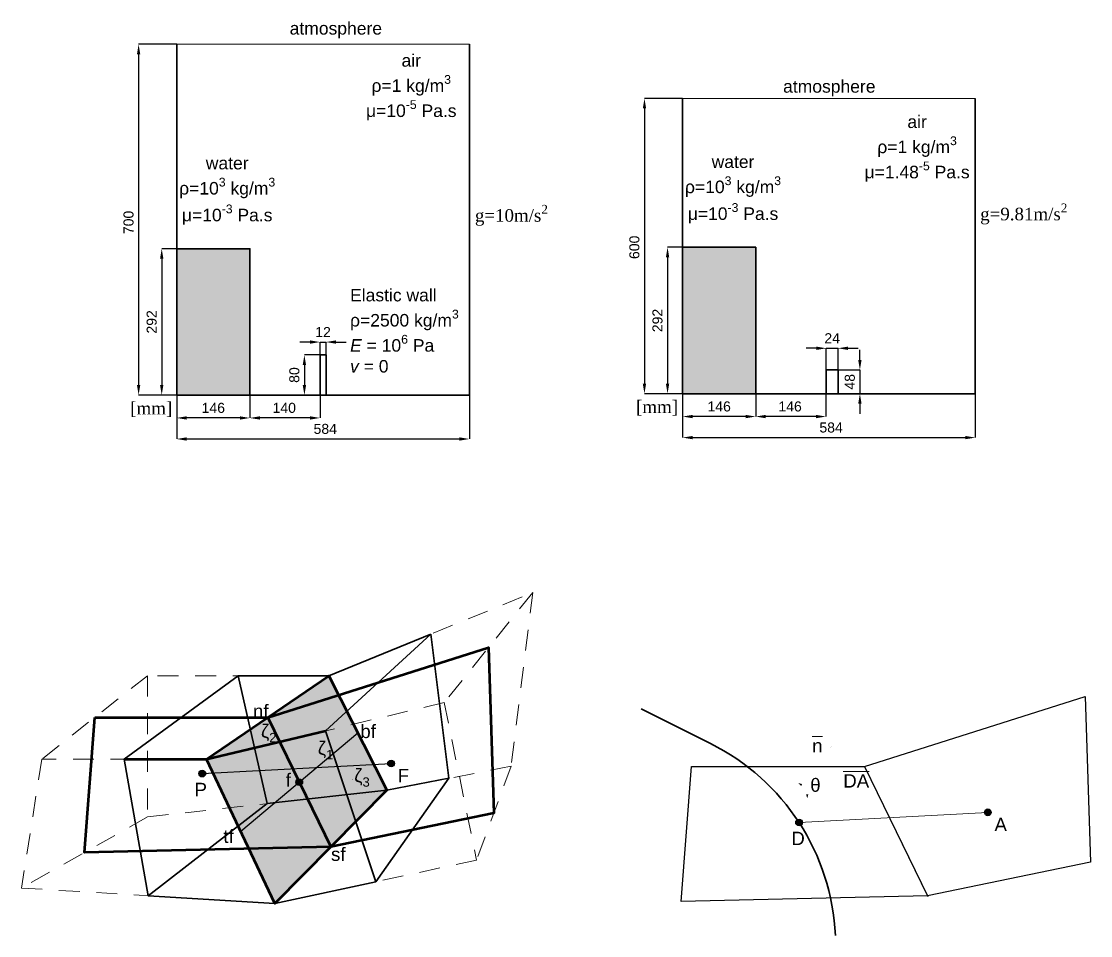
# Model space of a CAD drawing. Header units: millimetres. Extents: x -488.3 to -450.2, y 115.5 to 173.2.
# Drawn here: x -471.73 to -465.33, y 167.76 to 173.24 of the extents above; entities that cross this region are included whole.
import ezdxf

# ---------------------------------------------------------------- set-up
doc = ezdxf.new("R2010")
doc.units = ezdxf.units.MM
doc.linetypes.add('HIDDEN', pattern=[9.525, 6.35, -3.175])
doc.linetypes.add('HIDDEN2', pattern=[0.1875, 0.125, -0.0625])
doc.layers.get('0').update_dxf_attribs({"lineweight": 18})
doc.layers.get('Defpoints').update_dxf_attribs({"lineweight": 18})
for name, color, linetype, lineweight in [('CONTINUA FINA', 3, 'Continuous', 18), ('CONTINUA MEDIA', 2, 'Continuous', 25), ('CONTORNO', 4, 'Continuous', 35), ('DIMENSION', 9, 'Continuous', 15), ('HIDDED', 6, 'HIDDEN', 18), ('TEXTO', 7, 'Continuous', 15)]:
    doc.layers.add(name, color=color, linetype=linetype, lineweight=lineweight)
doc.styles.add('ROMANS', font='arial.ttf')
doc.styles.get("Standard").update_dxf_attribs({"font": 'arial.ttf'})
doc.dimstyles.new('ACINDEC_2', dxfattribs={"dimscale": 0.03005, "dimtxt": 2, "dimasz": 2, "dimexe": 0, "dimexo": 0, "dimgap": 1, "dimtad": 1, "dimdec": 1, "dimzin": 0, "dimdsep": 46, "dimtxsty": 'ROMANS', "dimcen": 1, "dimclrd": 256, "dimclre": 256, "dimclrt": 6, "dimadec": 0, "dimazin": 0, "dimtfac": 0.0075, "dimtdec": 1, "dimtmove": 0, "dimatfit": 3, "dimfxl": 1, "dimtolj": 1, "dimtzin": 0, "dimarcsym": 0})
pattern_1 = [(0, (0, 0), (0, 6.985), [5.08, -1.905]), (90, (0, 0), (-6.985, 4e-16), [5.08, -1.905])]

# ---------------------------------------------------------------- blocks, each defined once
blk = doc.blocks.new('*D11')
at = {"layer": 'Defpoints', "color": 0, "transparency": 16777216}
for p in [(-470.8001, 170.999), (-469.0481, 170.999), (-469.0481, 170.7362)]:
    blk.add_point(p, dxfattribs=at)
at = {"layer": 'DIMENSION', "lineweight": -2, "transparency": 16777216}
for p, q in [((-470.8001, 170.999), (-470.8001, 170.7362)), ((-469.0481, 170.999), (-469.0481, 170.7362)), ((-470.74, 170.7362), (-469.1082, 170.7362))]:
    blk.add_line(p, q, dxfattribs=at)
at = {"layer": 'DIMENSION', "transparency": 16777216}
for points in [[(-470.74, 170.7462), (-470.74, 170.7262), (-470.8001, 170.7362)], [(-469.1082, 170.7462), (-469.1082, 170.7262), (-469.0481, 170.7362)]]:
    blk.add_solid(points, dxfattribs=at)
at = {"layer": 'DIMENSION', "color": 6, "transparency": 16777216, "insert": (-469.9109, 170.7963), "char_height": 0.0601, "attachment_point": 5, "style": 'ROMANS'}
blk.add_mtext('\\A1;584', dxfattribs=at)
blk = doc.blocks.new('*D12')
at = {"layer": 'Defpoints', "color": 0, "transparency": 16777216}
for p in [(-470.8001, 170.999), (-470.3621, 170.999), (-470.8001, 170.8621)]:
    blk.add_point(p, dxfattribs=at)
at = {"layer": 'DIMENSION', "lineweight": -2, "transparency": 16777216}
for p, q in [((-470.8001, 170.999), (-470.8001, 170.8621)), ((-470.3621, 170.999), (-470.3621, 170.8621)), ((-470.4222, 170.8621), (-470.74, 170.8621))]:
    blk.add_line(p, q, dxfattribs=at)
at = {"layer": 'DIMENSION', "transparency": 16777216}
for points in [[(-470.74, 170.8721), (-470.74, 170.8521), (-470.8001, 170.8621)], [(-470.4222, 170.8721), (-470.4222, 170.8521), (-470.3621, 170.8621)]]:
    blk.add_solid(points, dxfattribs=at)
at = {"layer": 'DIMENSION', "color": 6, "transparency": 16777216, "insert": (-470.5811, 170.9222), "char_height": 0.0601, "attachment_point": 5, "style": 'ROMANS'}
blk.add_mtext('\\A1;146', dxfattribs=at)
blk = doc.blocks.new('*D13')
at = {"layer": 'Defpoints', "color": 0, "transparency": 16777216}
for p in [(-469.9061, 171.3163), (-469.9421, 171.239), (-469.9061, 171.239)]:
    blk.add_point(p, dxfattribs=at)
at = {"layer": 'DIMENSION', "lineweight": -2, "transparency": 16777216}
for p, q in [((-470.0022, 171.3163), (-470.0623, 171.3163)), ((-469.9421, 171.239), (-469.9421, 171.3163)), ((-469.9421, 171.3163), (-469.9061, 171.3163)), ((-469.9061, 171.239), (-469.9061, 171.3163)), ((-469.846, 171.3163), (-469.7859, 171.3163))]:
    blk.add_line(p, q, dxfattribs=at)
at = {"layer": 'DIMENSION', "transparency": 16777216}
for points in [[(-470.0022, 171.3263), (-470.0022, 171.3063), (-469.9421, 171.3163)], [(-469.846, 171.3263), (-469.846, 171.3063), (-469.9061, 171.3163)]]:
    blk.add_solid(points, dxfattribs=at)
at = {"layer": 'DIMENSION', "color": 6, "transparency": 16777216, "insert": (-469.9241, 171.3764), "char_height": 0.0601, "attachment_point": 5, "style": 'ROMANS'}
blk.add_mtext('\\A1;12', dxfattribs=at)
blk = doc.blocks.new('*D14')
at = {"layer": 'Defpoints', "color": 0, "transparency": 16777216}
for p in [(-470.8001, 171.875), (-470.89, 170.999), (-470.8001, 170.999)]:
    blk.add_point(p, dxfattribs=at)
at = {"layer": 'DIMENSION', "lineweight": -2, "transparency": 16777216}
for p, q in [((-470.8001, 171.875), (-470.89, 171.875)), ((-470.89, 171.8149), (-470.89, 171.0591)), ((-470.8001, 170.999), (-470.89, 170.999))]:
    blk.add_line(p, q, dxfattribs=at)
at = {"layer": 'DIMENSION', "transparency": 16777216}
for points in [[(-470.9, 171.8149), (-470.88, 171.8149), (-470.89, 171.875)], [(-470.9, 171.0591), (-470.88, 171.0591), (-470.89, 170.999)]]:
    blk.add_solid(points, dxfattribs=at)
at = {"layer": 'DIMENSION', "color": 6, "transparency": 16777216, "insert": (-470.9501, 171.437), "char_height": 0.0601, "attachment_point": 5, "rotation": 90, "style": 'ROMANS'}
blk.add_mtext('\\A1;292', dxfattribs=at)
blk = doc.blocks.new('*D15')
at = {"layer": 'Defpoints', "color": 0, "transparency": 16777216}
for p in [(-470.8001, 173.099), (-471.0284, 170.999), (-470.8001, 170.999)]:
    blk.add_point(p, dxfattribs=at)
at = {"layer": 'DIMENSION', "lineweight": -2, "transparency": 16777216}
for p, q in [((-470.8001, 173.099), (-471.0284, 173.099)), ((-471.0284, 173.0389), (-471.0284, 171.0591)), ((-470.8001, 170.999), (-471.0284, 170.999))]:
    blk.add_line(p, q, dxfattribs=at)
at = {"layer": 'DIMENSION', "transparency": 16777216}
for points in [[(-471.0384, 173.0389), (-471.0184, 173.0389), (-471.0284, 173.099)], [(-471.0384, 171.0591), (-471.0184, 171.0591), (-471.0284, 170.999)]]:
    blk.add_solid(points, dxfattribs=at)
at = {"layer": 'DIMENSION', "color": 6, "transparency": 16777216, "insert": (-471.0885, 172.0323), "char_height": 0.0601, "attachment_point": 5, "rotation": 90, "style": 'ROMANS'}
blk.add_mtext('\\A1;700', dxfattribs=at)
blk = doc.blocks.new('*D16')
at = {"layer": 'Defpoints', "color": 0, "transparency": 16777216}
for p in [(-469.9421, 171.239), (-470.0357, 170.999), (-469.9421, 170.999)]:
    blk.add_point(p, dxfattribs=at)
at = {"layer": 'DIMENSION', "lineweight": -2, "transparency": 16777216}
for p, q in [((-469.9421, 171.239), (-470.0357, 171.239)), ((-470.0357, 171.1789), (-470.0357, 171.0591)), ((-469.9421, 170.999), (-470.0357, 170.999))]:
    blk.add_line(p, q, dxfattribs=at)
at = {"layer": 'DIMENSION', "transparency": 16777216}
for points in [[(-470.0457, 171.1789), (-470.0257, 171.1789), (-470.0357, 171.239)], [(-470.0457, 171.0591), (-470.0257, 171.0591), (-470.0357, 170.999)]]:
    blk.add_solid(points, dxfattribs=at)
at = {"layer": 'DIMENSION', "color": 6, "transparency": 16777216, "insert": (-470.0958, 171.119), "char_height": 0.0601, "attachment_point": 5, "rotation": 90, "style": 'ROMANS'}
blk.add_mtext('\\A1;80', dxfattribs=at)
blk = doc.blocks.new('*D17')
at = {"layer": 'Defpoints', "color": 0, "transparency": 16777216}
for p in [(-470.3621, 170.999), (-469.9421, 170.999), (-470.3621, 170.8621)]:
    blk.add_point(p, dxfattribs=at)
at = {"layer": 'DIMENSION', "lineweight": -2, "transparency": 16777216}
for p, q in [((-470.3621, 170.999), (-470.3621, 170.8621)), ((-469.9421, 170.999), (-469.9421, 170.8621)), ((-470.0022, 170.8621), (-470.302, 170.8621))]:
    blk.add_line(p, q, dxfattribs=at)
at = {"layer": 'DIMENSION', "transparency": 16777216}
for points in [[(-470.302, 170.8721), (-470.302, 170.8521), (-470.3621, 170.8621)], [(-470.0022, 170.8721), (-470.0022, 170.8521), (-469.9421, 170.8621)]]:
    blk.add_solid(points, dxfattribs=at)
at = {"layer": 'DIMENSION', "color": 6, "transparency": 16777216, "insert": (-470.1564, 170.9222), "char_height": 0.0601, "attachment_point": 5, "style": 'ROMANS'}
blk.add_mtext('\\A1;140', dxfattribs=at)
blk = doc.blocks.new('*D22')
at = {"layer": 'Defpoints', "color": 0, "transparency": 16777216}
for p in [(-467.7713, 171.0074), (-466.0193, 171.0074), (-466.0193, 170.7445)]:
    blk.add_point(p, dxfattribs=at)
at = {"layer": 'DIMENSION', "lineweight": -2, "transparency": 16777216}
for p, q in [((-467.7713, 171.0074), (-467.7713, 170.7445)), ((-466.0193, 171.0074), (-466.0193, 170.7445)), ((-467.7112, 170.7445), (-466.0794, 170.7445))]:
    blk.add_line(p, q, dxfattribs=at)
at = {"layer": 'DIMENSION', "transparency": 16777216}
for points in [[(-467.7112, 170.7545), (-467.7112, 170.7345), (-467.7713, 170.7445)], [(-466.0794, 170.7545), (-466.0794, 170.7345), (-466.0193, 170.7445)]]:
    blk.add_solid(points, dxfattribs=at)
at = {"layer": 'DIMENSION', "color": 6, "transparency": 16777216, "insert": (-466.8822, 170.8046), "char_height": 0.0601, "attachment_point": 5, "style": 'ROMANS'}
blk.add_mtext('\\A1;584', dxfattribs=at)
blk = doc.blocks.new('*D23')
at = {"layer": 'Defpoints', "color": 0, "transparency": 16777216}
for p in [(-467.7713, 171.0074), (-467.3333, 171.0074), (-467.7713, 170.8705)]:
    blk.add_point(p, dxfattribs=at)
at = {"layer": 'DIMENSION', "lineweight": -2, "transparency": 16777216}
for p, q in [((-467.7713, 171.0074), (-467.7713, 170.8705)), ((-467.3333, 171.0074), (-467.3333, 170.8705)), ((-467.3934, 170.8705), (-467.7112, 170.8705))]:
    blk.add_line(p, q, dxfattribs=at)
at = {"layer": 'DIMENSION', "transparency": 16777216}
for points in [[(-467.7112, 170.8805), (-467.7112, 170.8604), (-467.7713, 170.8705)], [(-467.3934, 170.8805), (-467.3934, 170.8604), (-467.3333, 170.8705)]]:
    blk.add_solid(points, dxfattribs=at)
at = {"layer": 'DIMENSION', "color": 6, "transparency": 16777216, "insert": (-467.5523, 170.9306), "char_height": 0.0601, "attachment_point": 5, "style": 'ROMANS'}
blk.add_mtext('\\A1;146', dxfattribs=at)
blk = doc.blocks.new('*D24')
at = {"layer": 'Defpoints', "color": 0, "transparency": 16777216}
for p in [(-466.8402, 171.2791), (-466.9113, 171.1497), (-466.8402, 171.1497)]:
    blk.add_point(p, dxfattribs=at)
at = {"layer": 'DIMENSION', "lineweight": -2, "transparency": 16777216}
for p, q in [((-466.9714, 171.2791), (-467.0315, 171.2791)), ((-466.9113, 171.1497), (-466.9113, 171.2791)), ((-466.9113, 171.2791), (-466.8402, 171.2791)), ((-466.8402, 171.1497), (-466.8402, 171.2791)), ((-466.7801, 171.2791), (-466.72, 171.2791))]:
    blk.add_line(p, q, dxfattribs=at)
at = {"layer": 'DIMENSION', "transparency": 16777216}
for points in [[(-466.9714, 171.2891), (-466.9714, 171.2691), (-466.9113, 171.2791)], [(-466.7801, 171.2891), (-466.7801, 171.2691), (-466.8402, 171.2791)]]:
    blk.add_solid(points, dxfattribs=at)
at = {"layer": 'DIMENSION', "color": 6, "transparency": 16777216, "insert": (-466.8757, 171.3392), "char_height": 0.0601, "attachment_point": 5, "style": 'ROMANS'}
blk.add_mtext('\\A1;24', dxfattribs=at)
blk = doc.blocks.new('*D18')
at = {"layer": 'Defpoints', "color": 0, "transparency": 16777216}
for p in [(-467.7713, 171.8834), (-467.8613, 171.0074), (-467.7713, 171.0074)]:
    blk.add_point(p, dxfattribs=at)
at = {"layer": 'DIMENSION', "lineweight": -2, "transparency": 16777216}
for p, q in [((-467.7713, 171.8834), (-467.8613, 171.8834)), ((-467.8613, 171.8233), (-467.8613, 171.0675)), ((-467.7713, 171.0074), (-467.8613, 171.0074))]:
    blk.add_line(p, q, dxfattribs=at)
at = {"layer": 'DIMENSION', "transparency": 16777216}
for points in [[(-467.8713, 171.8233), (-467.8513, 171.8233), (-467.8613, 171.8834)], [(-467.8713, 171.0675), (-467.8513, 171.0675), (-467.8613, 171.0074)]]:
    blk.add_solid(points, dxfattribs=at)
at = {"layer": 'DIMENSION', "color": 6, "transparency": 16777216, "insert": (-467.9214, 171.4454), "char_height": 0.0601, "attachment_point": 5, "rotation": 90, "style": 'ROMANS'}
blk.add_mtext('\\A1;292', dxfattribs=at)
blk = doc.blocks.new('*D19')
at = {"layer": 'Defpoints', "color": 0, "transparency": 16777216}
for p in [(-467.7713, 172.7744), (-467.9997, 171.0074), (-467.7713, 171.0074)]:
    blk.add_point(p, dxfattribs=at)
at = {"layer": 'DIMENSION', "lineweight": -2, "transparency": 16777216}
for p, q in [((-467.7713, 172.7744), (-467.9997, 172.7744)), ((-467.9997, 172.7143), (-467.9997, 171.0675)), ((-467.7713, 171.0074), (-467.9997, 171.0074))]:
    blk.add_line(p, q, dxfattribs=at)
at = {"layer": 'DIMENSION', "transparency": 16777216}
for points in [[(-468.0097, 172.7143), (-467.9896, 172.7143), (-467.9997, 172.7744)], [(-468.0097, 171.0675), (-467.9896, 171.0675), (-467.9997, 171.0074)]]:
    blk.add_solid(points, dxfattribs=at)
at = {"layer": 'DIMENSION', "color": 6, "transparency": 16777216, "insert": (-468.0598, 171.8834), "char_height": 0.0601, "attachment_point": 5, "rotation": 90, "style": 'ROMANS'}
blk.add_mtext('\\A1;600', dxfattribs=at)
blk = doc.blocks.new('*D20')
at = {"layer": 'Defpoints', "color": 0, "transparency": 16777216}
for p in [(-466.9113, 171.1497), (-466.9133, 171.0074), (-466.7098, 171.0074)]:
    blk.add_point(p, dxfattribs=at)
at = {"layer": 'DIMENSION', "lineweight": -2, "transparency": 16777216}
for p, q in [((-466.7098, 171.2098), (-466.7098, 171.2699)), ((-466.9113, 171.1497), (-466.7098, 171.1497)), ((-466.7098, 171.1497), (-466.7098, 171.0074)), ((-466.9133, 171.0074), (-466.7098, 171.0074)), ((-466.7098, 170.9473), (-466.7098, 170.8872))]:
    blk.add_line(p, q, dxfattribs=at)
at = {"layer": 'DIMENSION', "transparency": 16777216}
for points in [[(-466.7198, 171.2098), (-466.6998, 171.2098), (-466.7098, 171.1497)], [(-466.7198, 170.9473), (-466.6998, 170.9473), (-466.7098, 171.0074)]]:
    blk.add_solid(points, dxfattribs=at)
at = {"layer": 'DIMENSION', "color": 6, "transparency": 16777216, "insert": (-466.7699, 171.0786), "char_height": 0.0601, "attachment_point": 5, "rotation": 90, "style": 'ROMANS'}
blk.add_mtext('\\A1;48', dxfattribs=at)
blk = doc.blocks.new('*D21')
at = {"layer": 'Defpoints', "color": 0, "transparency": 16777216}
for p in [(-467.3333, 171.0074), (-466.9133, 171.0074), (-467.3333, 170.8705)]:
    blk.add_point(p, dxfattribs=at)
at = {"layer": 'DIMENSION', "lineweight": -2, "transparency": 16777216}
for p, q in [((-467.3333, 171.0074), (-467.3333, 170.8705)), ((-466.9133, 171.0074), (-466.9133, 170.8705)), ((-466.9734, 170.8705), (-467.2732, 170.8705))]:
    blk.add_line(p, q, dxfattribs=at)
at = {"layer": 'DIMENSION', "transparency": 16777216}
for points in [[(-467.2732, 170.8805), (-467.2732, 170.8604), (-467.3333, 170.8705)], [(-466.9734, 170.8805), (-466.9734, 170.8604), (-466.9133, 170.8705)]]:
    blk.add_solid(points, dxfattribs=at)
at = {"layer": 'DIMENSION', "color": 6, "transparency": 16777216, "insert": (-467.1277, 170.9306), "char_height": 0.0601, "attachment_point": 5, "style": 'ROMANS'}
blk.add_mtext('\\A1;146', dxfattribs=at)

msp = doc.modelspace()

# ---------------------------------------------------------------- hatches: boundary and pattern name
at = {"layer": 'CONTINUA FINA'}
h = msp.add_hatch(dxfattribs=at)
h.set_pattern_fill('ANGLE', color=172)
h.set_pattern_definition(pattern_1)
h.paths.add_polyline_path([(-470.8001, 170.999), (-470.3621, 170.999), (-470.3621, 171.875), (-470.8001, 171.875)])
h = msp.add_hatch(dxfattribs=at)
h.set_pattern_fill('ANGLE', color=160)
h.set_pattern_definition(pattern_1)
h.paths.add_polyline_path([(-470.8001, 170.999), (-470.3621, 170.999), (-470.3621, 171.875), (-470.8001, 171.875)])
h = msp.add_hatch(dxfattribs=at)
h.set_pattern_fill('ANGLE', color=160)
h.set_pattern_definition(pattern_1)
h.paths.add_polyline_path([(-470.3621, 171.875), (-470.8001, 171.875), (-470.8001, 170.999), (-470.3621, 170.999)])
h = msp.add_hatch(dxfattribs=at)
h.set_pattern_fill('ANGLE', color=160)
h.set_pattern_definition(pattern_1)
h.paths.add_polyline_path([(-470.3621, 171.875), (-470.8001, 171.875), (-470.8001, 170.999), (-470.3621, 170.999)])
h = msp.add_hatch(dxfattribs=at)
h.set_pattern_fill('ANGLE', color=160)
h.set_pattern_definition([(0, (3.029, 0.008), (0, 6.985), [5.08, -1.905]), (90, (3.029, 0.008), (-6.985, 4e-16), [5.08, -1.905])])
h.paths.add_polyline_path([(-467.7713, 171.0074), (-467.3333, 171.0074), (-467.3333, 171.8834), (-467.7713, 171.8834)])
h = msp.add_hatch(dxfattribs=at)
h.set_pattern_fill('ANGLE', color=160)
h.set_pattern_definition(pattern_1)
h.paths.add_polyline_path([(-467.7713, 171.0074), (-467.3333, 171.0074), (-467.3333, 171.8834), (-467.7713, 171.8834)])
at = {"layer": 'CONTINUA FINA', "true_color": 0x636466}
h = msp.add_hatch(dxfattribs=at)
h.set_pattern_fill('ANGLE', color=251)
h.set_pattern_definition(pattern_1)
h.paths.add_polyline_path([(-469.9061, 171.239), (-469.9421, 171.239), (-469.9421, 170.999), (-469.9061, 170.999)])
at = {"layer": 'CONTINUA FINA'}
h = msp.add_hatch(dxfattribs=at)
h.set_pattern_fill('ANGLE', color=251)
h.set_pattern_definition(pattern_1)
h.paths.add_polyline_path([(-469.9061, 171.239), (-469.9421, 171.239), (-469.9421, 170.999), (-469.9061, 170.999)])
h = msp.add_hatch(dxfattribs=at)
h.set_pattern_fill('ANGLE', color=252)
h.set_pattern_definition(pattern_1)
h.paths.add_polyline_path([(-469.9061, 171.239), (-469.9421, 171.239), (-469.9421, 170.999), (-469.9061, 170.999)])
h = msp.add_hatch(dxfattribs=at)
h.set_pattern_fill('ANGLE', color=251)
h.set_pattern_definition(pattern_1)
h.paths.add_polyline_path([(-469.9061, 171.239), (-469.9421, 171.239), (-469.9421, 170.999), (-469.9061, 170.999)])
h = msp.add_hatch(dxfattribs=at)
h.set_pattern_fill('ANGLE', color=252)
h.set_pattern_definition(pattern_1)
h.paths.add_polyline_path([(-466.9113, 171.0074), (-466.8402, 171.0074), (-466.8402, 171.1497), (-466.9113, 171.1497)])
h.paths.add_polyline_path([(-469.9421, 170.999), (-469.9061, 170.999), (-469.9061, 171.239), (-469.9421, 171.239)])
h = msp.add_hatch(dxfattribs=at)
h.set_pattern_fill('ANGLE', color=252)
h.set_pattern_definition(pattern_1)
h.paths.add_polyline_path([(-466.8402, 171.1497), (-466.9113, 171.1497), (-466.9113, 171.0074), (-466.8402, 171.0074)])
h = msp.add_hatch(dxfattribs=at)
h.set_pattern_fill('ANGLE', color=251)
h.set_pattern_definition(pattern_1)
h.paths.add_polyline_path([(-466.8402, 171.0074), (-466.8402, 171.1497), (-466.9113, 171.1497), (-466.9113, 171.0074)])
at = {"layer": 'CONTINUA MEDIA'}
h = msp.add_hatch(color=256, dxfattribs=at)
h.set_gradient(color1=(0, 0, 255), color2=(248, 215, 49), tint=1, name='CURVED')
h.paths.add_polyline_path([(-469.8896, 169.3193), (-470.6211, 168.8202), (-470.2127, 167.9556), (-469.5422, 168.6334)])
at = {"layer": 'CONTINUA MEDIA', "true_color": 0xcd2027}
h = msp.add_hatch(color=242, dxfattribs=at)
h.set_gradient(color1=(0, 0, 255), color2=(0, 0, 0), tint=1, name='INVSPHERICAL')
h.paths.add_polyline_path([(-469.4968, 168.7945, 1), (-469.5368, 168.7945, 1)])
h = msp.add_hatch(color=242, dxfattribs=at)
h.set_gradient(color1=(0, 0, 255), color2=(0, 0, 0), tint=1, name='INVSPHERICAL')
h.paths.add_polyline_path([(-470.6271, 168.7334, 1), (-470.6671, 168.7334, 1)])
h = msp.add_hatch(color=242, dxfattribs=at)
h.set_gradient(color1=(0, 0, 255), color2=(0, 0, 0), tint=1, name='INVSPHERICAL')
h.paths.add_polyline_path([(-470.0464, 168.6821, 1), (-470.0864, 168.6821, 1)])
h = msp.add_hatch(color=242, dxfattribs=at)
h.set_gradient(color1=(0, 0, 255), color2=(0, 0, 0), tint=1, name='INVSPHERICAL')
h.paths.add_polyline_path([(-465.9238, 168.5017, 1), (-465.9638, 168.5017, 1)])
h = msp.add_hatch(color=242, dxfattribs=at)
h.set_gradient(color1=(0, 0, 255), color2=(0, 0, 0), tint=1, name='INVSPHERICAL')
h.paths.add_polyline_path([(-467.054, 168.4406, 1), (-467.094, 168.4406, 1)])
at = {"layer": 'DIMENSION'}
h = msp.add_hatch(color=256, dxfattribs=at)
h.dxf.hatch_style = 1
h.set_gradient(color1=(39, 118, 187), color2=(173, 221, 247), tint=1, name='SPHERICAL')
h.paths.add_polyline_path([(-467.3333, 171.8834), (-467.7713, 171.8834), (-467.7713, 171.0074), (-467.3333, 171.0074)])
h.paths.add_polyline_path([(-470.3621, 171.875), (-470.8001, 171.875), (-470.8001, 170.999), (-470.3621, 170.999)])

# ---------------------------------------------------------------- linework, layer by layer
at = {"color": 242, "lineweight": 30, "true_color": 0xcd2027}
for p, q in [((-469.9099, 168.9894), (-469.2792, 169.5681)), ((-469.2792, 169.5681), (-469.1701, 168.7056)), ((-469.6088, 168.086), (-469.9099, 168.9894)), ((-469.1701, 168.7056), (-469.6088, 168.086))]:
    msp.add_line(p, q, dxfattribs=at)
at = {"color": 242, "lineweight": 50, "true_color": 0xcd2027}
msp.add_line((-470.2553, 169.0698), (-469.8764, 168.2908), dxfattribs=at)
at = {"color": 242, "lineweight": 30, "true_color": 0xcd2027}
for points in [[(-469.2792, 169.5681), (-469.8896, 169.3193), (-470.432, 169.3193)], [(-470.432, 169.3193), (-471.1143, 168.8202), (-470.9715, 168.0021), (-470.2583, 168.5539), (-470.432, 169.3193)], [(-469.1701, 168.7056), (-469.5422, 168.6334), (-470.2583, 168.5539)], [(-470.9715, 168.0021), (-470.2127, 167.9556), (-469.6088, 168.086)]]:
    msp.add_lwpolyline(points, dxfattribs=at)
at = {"color": 242, "lineweight": 50, "true_color": 0xcd2027}
for points in [[(-471.2909, 169.0698), (-470.2553, 169.0698), (-468.9337, 169.4877), (-468.9014, 168.4971), (-469.8775, 168.2945), (-471.3523, 168.2614), (-471.2909, 169.0698)], [(-471.1143, 168.8202), (-470.6211, 168.8202), (-469.9099, 168.9894)]]:
    msp.add_lwpolyline(points, dxfattribs=at)
for points in [[(-467.1776, 168.5795, 0, 0, 0), (-466.9151, 168.858, 0.0333, 0, 0), (-466.8841, 168.8929, 0, 0, 0)], [(-467.0806, 168.6776, 0, 0.0133, 0), (-467.0584, 168.6653, 0, 0, -0.220341), (-467.0251, 168.6094, 0.0133, 0, -0.058024), (-467.0262, 168.5859, 0, 0, 0.701239)], [(-467.1776, 168.5795, 0, 0, 0), (-466.7676, 168.6009, 0.0333, 0, 0), (-466.7211, 168.6046, 0, 0, 0)]]:
    msp.add_lwpolyline(points, format="xyseb")
at = {"layer": 'CONTINUA FINA'}
msp.add_line((-467.074, 168.4406), (-465.9438, 168.5017), dxfattribs=at)
at = {"layer": 'CONTINUA MEDIA', "color": 165, "linetype": 'HIDDEN2', "lineweight": 15, "true_color": 0x5e67af}
for p, q in [((-470.9743, 169.3193), (-471.6076, 168.8202)), ((-470.9743, 168.4744), (-471.7303, 168.0485))]:
    msp.add_line(p, q, dxfattribs=at)
at = {"layer": 'CONTINUA MEDIA', "color": 253, "true_color": 0x9898cc}
for p, q in [((-470.2553, 169.0698), (-469.8775, 168.2945)), ((-469.7159, 168.9764), (-470.4169, 168.3879)), ((-470.6471, 168.7334), (-469.5168, 168.7945)), ((-466.6823, 168.777), (-466.3044, 168.0018))]:
    msp.add_line(p, q, dxfattribs=at)
at = {"layer": 'CONTINUA MEDIA', "linetype": 'HIDDEN2', "lineweight": 15}
msp.add_line((-468.798, 168.7778), (-469.0048, 168.2163), dxfattribs=at)
at = {"layer": 'CONTINUA MEDIA'}
msp.add_line((-466.6823, 168.777), (-466.3033, 167.998), dxfattribs=at)
for points in [[(-465.7691, 172.004, 0, 0, 0), (-465.7691, 171.8904, 0.0426, 0, 0), (-465.7691, 171.8242, 0, 0, 0)], [(-468.8311, 171.9956, 0, 0, 0), (-468.8311, 171.8821, 0.0426, 0, 0), (-468.8311, 171.8159, 0, 0, 0)]]:
    msp.add_lwpolyline(points, format="xyseb", dxfattribs=at)
at = {"layer": 'CONTINUA MEDIA', "linetype": 'HIDDEN2', "lineweight": 15}
for points in [[(-469.8896, 169.3193), (-468.6688, 169.8168), (-469.1986, 169.1586), (-470.6211, 168.8202)], [(-468.6688, 169.8168), (-468.798, 168.7778), (-469.5422, 168.6334)], [(-469.1986, 169.1586), (-469.0048, 168.2163), (-470.2127, 167.9556)]]:
    msp.add_lwpolyline(points, dxfattribs=at)
at = {"layer": 'CONTINUA MEDIA', "color": 165, "linetype": 'HIDDEN2', "lineweight": 15, "true_color": 0x5e67af}
for points in [[(-469.8896, 169.3193), (-470.9743, 169.3193), (-470.9743, 168.4744), (-469.5422, 168.6334)], [(-470.6211, 168.8202), (-471.6076, 168.8202), (-471.7303, 168.0485), (-470.2127, 167.9556)]]:
    msp.add_lwpolyline(points, dxfattribs=at)
at = {"layer": 'CONTINUA MEDIA', "lineweight": 50}
msp.add_lwpolyline([(-470.6211, 168.8202), (-469.8896, 169.3193), (-469.5422, 168.6334), (-470.2127, 167.9556), (-470.6211, 168.8202)], dxfattribs=at)
at = {"layer": 'CONTINUA MEDIA'}
msp.add_lwpolyline([(-467.7178, 168.777), (-466.6823, 168.777), (-465.3606, 169.1949), (-465.3283, 168.2043), (-466.3044, 168.0018), (-467.7792, 167.9686), (-467.7178, 168.777)], dxfattribs=at)
at = {"layer": 'CONTINUA MEDIA', "color": 242, "true_color": 0xcd2027}
for centre in [(-469.5168, 168.7945), (-470.6471, 168.7334), (-470.0664, 168.6821), (-465.9438, 168.5017), (-467.074, 168.4406)]:
    msp.add_circle(centre, 0.02, dxfattribs=at)
at = {"layer": 'CONTORNO'}
for p, q in [((-466.9113, 171.0074), (-466.9113, 171.1497)), ((-466.9113, 171.1497), (-466.8402, 171.1497)), ((-466.8402, 171.1497), (-466.8402, 171.0074))]:
    msp.add_line(p, q, dxfattribs=at)
for points in [[(-470.8001, 173.099), (-470.8001, 170.999), (-469.0481, 170.999), (-469.0481, 173.099)], [(-467.7713, 172.7744), (-467.7713, 171.0074), (-466.0193, 171.0074), (-466.0193, 172.7744)], [(-470.8001, 170.999), (-470.8001, 171.875), (-470.3621, 171.875), (-470.3621, 170.999)], [(-467.7713, 171.0074), (-467.7713, 171.8834), (-467.3333, 171.8834), (-467.3333, 171.0074)], [(-469.9421, 170.999), (-469.9421, 171.239), (-469.9061, 171.239), (-469.9061, 170.999)]]:
    msp.add_lwpolyline(points, dxfattribs=at)
at = {"layer": 'CONTORNO', "color": 244, "true_color": 0x991b1e}
msp.add_lwpolyline([(-468.0197, 169.1213), (-467.6043, 168.9139, -0.271955), (-466.8565, 167.7639, -0.17232)], format="xyb", dxfattribs=at)
at = {"layer": 'CONTORNO'}
for points in [[(-470.0664, 168.6821, 0, 0, 0), (-470.183, 168.9273, 0.0333, 0, 0), (-470.2043, 168.9688, 0, 0, 0)], [(-470.0664, 168.6821, 0, 0, 0), (-469.857, 168.8549, 0.0333, 0, 0), (-469.8219, 168.8857, 0, 0, 0)], [(-470.0664, 168.6821, 0, 0, 0), (-469.7953, 168.6955, 0.0333, 0, 0), (-469.7487, 168.6992, 0, 0, 0)]]:
    msp.add_lwpolyline(points, format="xyseb", dxfattribs=at)
at = {"layer": 'HIDDED'}
for p, q in [((-470.8001, 173.099), (-469.0481, 173.099)), ((-467.7713, 172.7744), (-466.0193, 172.7744))]:
    msp.add_line(p, q, dxfattribs=at)

# ---------------------------------------------------------------- texts
at = {"layer": 'DIMENSION', "char_height": 0.075, "attachment_point": 1}
for s, width, insert in [('\\A1;\\pxsm1,qc;{\\fTimes New Roman|b0|i0|c0|p18;\\C0;g=10m/s\\H0.7x;\\S2^ ;}', 0.599251, (-469.0957, 172.1373)), ('\\A1;\\pxsm1,qc;{\\fTimes New Roman|b0|i0|c0|p18;\\C0;g=9.81m/s\\H0.7x;\\S2^ ;}', 0.599251, (-466.0281, 172.1456)), ('\\pxsm1,qc;{\\fTimes New Roman|b0|i0|c0|p18;\\C6;[mm]}', 0.34477, (-471.1253, 170.958)), ('\\pxsm1,qc;{\\fTimes New Roman|b0|i0|c0|p18;\\C6;[mm]}', 0.34477, (-468.0965, 170.9663))]:
    msp.add_mtext_dynamic_manual_height_columns(s, width=width, gutter_width=1.6742, heights=[0], dxfattribs=dict(at, insert=insert))
at = {"layer": 'TEXTO', "attachment_point": 1}
for s, width, gutter_width, heights, insert, char_height in [('\\pxsm1,qc;{\\C0;atmosphere}', 0.074812, 1.6742, [0], (-469.8848, 173.2316), 0.075), ('\\A1;\\pxa0.66667,sm1,qc;air\\P{\\fArial|b0|i0|c161|p34;ρ}=1 kg/m{\\H0.7x;\\S3^ ;\\H1.42857x;\\Pμ=10\\H0.7x;\\S-5^ ;\\H1.42857x; Pa.s}', 1.597137, 1, [0.6063], (-470.1945, 173.0394), 0.075), ('\\pxsm1,qc;{\\C0;atmosphere}', 0.514267, 1.6742, [0], (-467.15, 172.8839), 0.075), ('\\A1;\\pxa0.66667,sm1,qc;air\\P{\\fArial|b0|i0|c161|p34;ρ}=1 kg/m{\\H0.7x;\\S3^ ;\\H1.42857x;\\Pμ=1.48\\H0.7x;\\S-5^ ;\\H1.42857x; Pa.s}', 1.597137, 1, [0.6063], (-467.1658, 172.6725), 0.075), ('\\A1;\\pxa0.66667,sm1,qc;water\\P\\psm1.07917;{\\fArial|b0|i0|c161|p34;ρ}=10{\\H0.7x;\\S3^ ;\\H1.42857x; kg/m\\H0.7x;\\S3^ ;\\H1.42857x;\\Pμ=10\\H0.7x;\\S-3^ ;\\H1.42857x; Pa.s}', 0.572961, 1, [0], (-470.7845, 172.4249), 0.075), ('\\A1;\\pxa0.66667,sm1,qc;water\\P\\psm1.07917;{\\fArial|b0|i0|c161|p34;ρ}=10{\\H0.7x;\\S3^ ;\\H1.42857x; kg/m\\H0.7x;\\S3^ ;\\H1.42857x;\\Pμ=10\\H0.7x;\\S-3^ ;\\H1.42857x; Pa.s}', 0.572961, 1, [0], (-467.7558, 172.4332), 0.075), ('\\A1;\\pxa0.66667,sm1;Elastic wall\\P\\pql;{\\fArial|b0|i0|c161|p34;ρ}=2500 kg/m{\\H0.7x;\\S3^ ;\\H1.42857x;\\P\\pa0.25,s*,t15;\\fArial|b0|i1|c0|p34;E \\fArial|b0|i0|c0|p34;= 10\\H0.7x;\\S6^ ;\\H1.42857x; Pa\\fArial|b0|i1|c0|p34;\\Pv \\fArial|b0|i0|c0|p34;= 0}', 0.7166, 1, [0], (-469.7622, 171.6349), 0.075), ('nf', 0.016179, 0.00667, [0], (-470.3438, 169.1469), 0.08), ('bf', 0.016179, 0.00667, [0], (-469.7009, 169.0262), 0.08), ('{\\On}', 0.016179, 0.00667, [0], (-466.9955, 168.9401), 0.08), ('F', 0.016179, 0.00667, [0], (-469.477, 168.7618), 0.08), ('f', 0.016179, 0.00667, [0], (-470.1473, 168.7344), 0.08), ('θ', 0.066667, 0.00667, [0], (-467.0072, 168.7047), 0.08), ('{\\ODA}', 0.066667, 0.00667, [0], (-466.8094, 168.7299), 0.08), ('P', 0.016179, 0.00667, [0], (-470.6935, 168.6783), 0.08), ('A', 0.016179, 0.00667, [0], (-465.9039, 168.4691), 0.08), ('tf', 0.016179, 0.00667, [0], (-470.5208, 168.3983), 0.08), ('D', 0.016179, 0.00667, [0], (-467.1204, 168.3856), 0.08), ('sf', 0.016179, 0.00667, [0], (-469.8764, 168.2908), 0.08)]:
    msp.add_mtext_dynamic_manual_height_columns(s, width=width, gutter_width=gutter_width, heights=heights, dxfattribs=dict(at, insert=insert, char_height=char_height))
at = {"layer": 'TEXTO', "char_height": 0.08, "width": 0.016179, "attachment_point": 1}
for s, insert in [('\\A1;ζ{\\H0.7x;\\S^ 2;}', (-470.2957, 169.0281)), ('\\A1;ζ{\\H0.7x;\\S^ 1;}', (-469.9553, 168.9262)), ('\\A1;ζ{\\H0.7x;\\S^ 3;}', (-469.7372, 168.7622))]:
    msp.add_mtext(s, dxfattribs=dict(at, insert=insert))

# ---------------------------------------------------------------- dimensions: what is measured, and where the dimension line sits
at = {"layer": 'DIMENSION'}
for base, p1, p2, text, picture, middle in [((-471.0284, 170.999), (-470.8001, 173.099), (-470.8001, 170.999), '700', '*D15', (-471.0284, 172.0323)), ((-467.9997, 171.0074), (-467.7713, 172.7744), (-467.7713, 171.0074), '600', '*D19', (-467.9997, 171.8834)), ((-466.7098, 171.0074), (-466.9113, 171.1497), (-466.9133, 171.0074), '48', '*D20', (-466.7098, 171.0786))]:
    dim = msp.add_linear_dim(base=base, p1=p1, p2=p2, angle=90, text=text, dimstyle='ACINDEC_2', dxfattribs=at)
    dim.commit()
    dim.dimension.update_dxf_attribs({"geometry": picture, "text_midpoint": middle, "dimtype": 160})
for base, p1, p2, text, picture, middle in [((-470.89, 170.999), (-470.8001, 171.875), (-470.8001, 170.999), '292', '*D14', (-470.9501, 171.437)), ((-467.8613, 171.0074), (-467.7713, 171.8834), (-467.7713, 171.0074), '292', '*D18', (-467.9214, 171.4454)), ((-470.0357, 170.999), (-469.9421, 171.239), (-469.9421, 170.999), '80', '*D16', (-470.0958, 171.119))]:
    dim = msp.add_linear_dim(base=base, p1=p1, p2=p2, angle=90, text=text, dimstyle='ACINDEC_2', dxfattribs=at)
    dim.commit()
    dim.dimension.update_dxf_attribs({"geometry": picture, "text_midpoint": middle})
for base, p1, p2, text, picture, middle in [((-469.9061, 171.3163), (-469.9421, 171.239), (-469.9061, 171.239), '12', '*D13', (-469.9241, 171.3163)), ((-466.8402, 171.2791), (-466.9113, 171.1497), (-466.8402, 171.1497), '24', '*D24', (-466.8757, 171.2791)), ((-469.0481, 170.7362), (-470.8001, 170.999), (-469.0481, 170.999), '584', '*D11', (-469.9109, 170.7362)), ((-470.8001, 170.8621), (-470.3621, 170.999), (-470.8001, 170.999), '146', '*D12', (-470.5811, 170.8621)), ((-470.3621, 170.8621), (-469.9421, 170.999), (-470.3621, 170.999), '140', '*D17', (-470.1564, 170.8621)), ((-466.0193, 170.7445), (-467.7713, 171.0074), (-466.0193, 171.0074), '584', '*D22', (-466.8822, 170.7445)), ((-467.7713, 170.8705), (-467.3333, 171.0074), (-467.7713, 171.0074), '146', '*D23', (-467.5523, 170.8705)), ((-467.3333, 170.8705), (-466.9133, 171.0074), (-467.3333, 171.0074), '146', '*D21', (-467.1277, 170.8705))]:
    dim = msp.add_linear_dim(base=base, p1=p1, p2=p2, text=text, dimstyle='ACINDEC_2', dxfattribs=at)
    dim.commit()
    dim.dimension.update_dxf_attribs({"geometry": picture, "text_midpoint": middle, "dimtype": 160})

doc.saveas('drawing.dxf')
